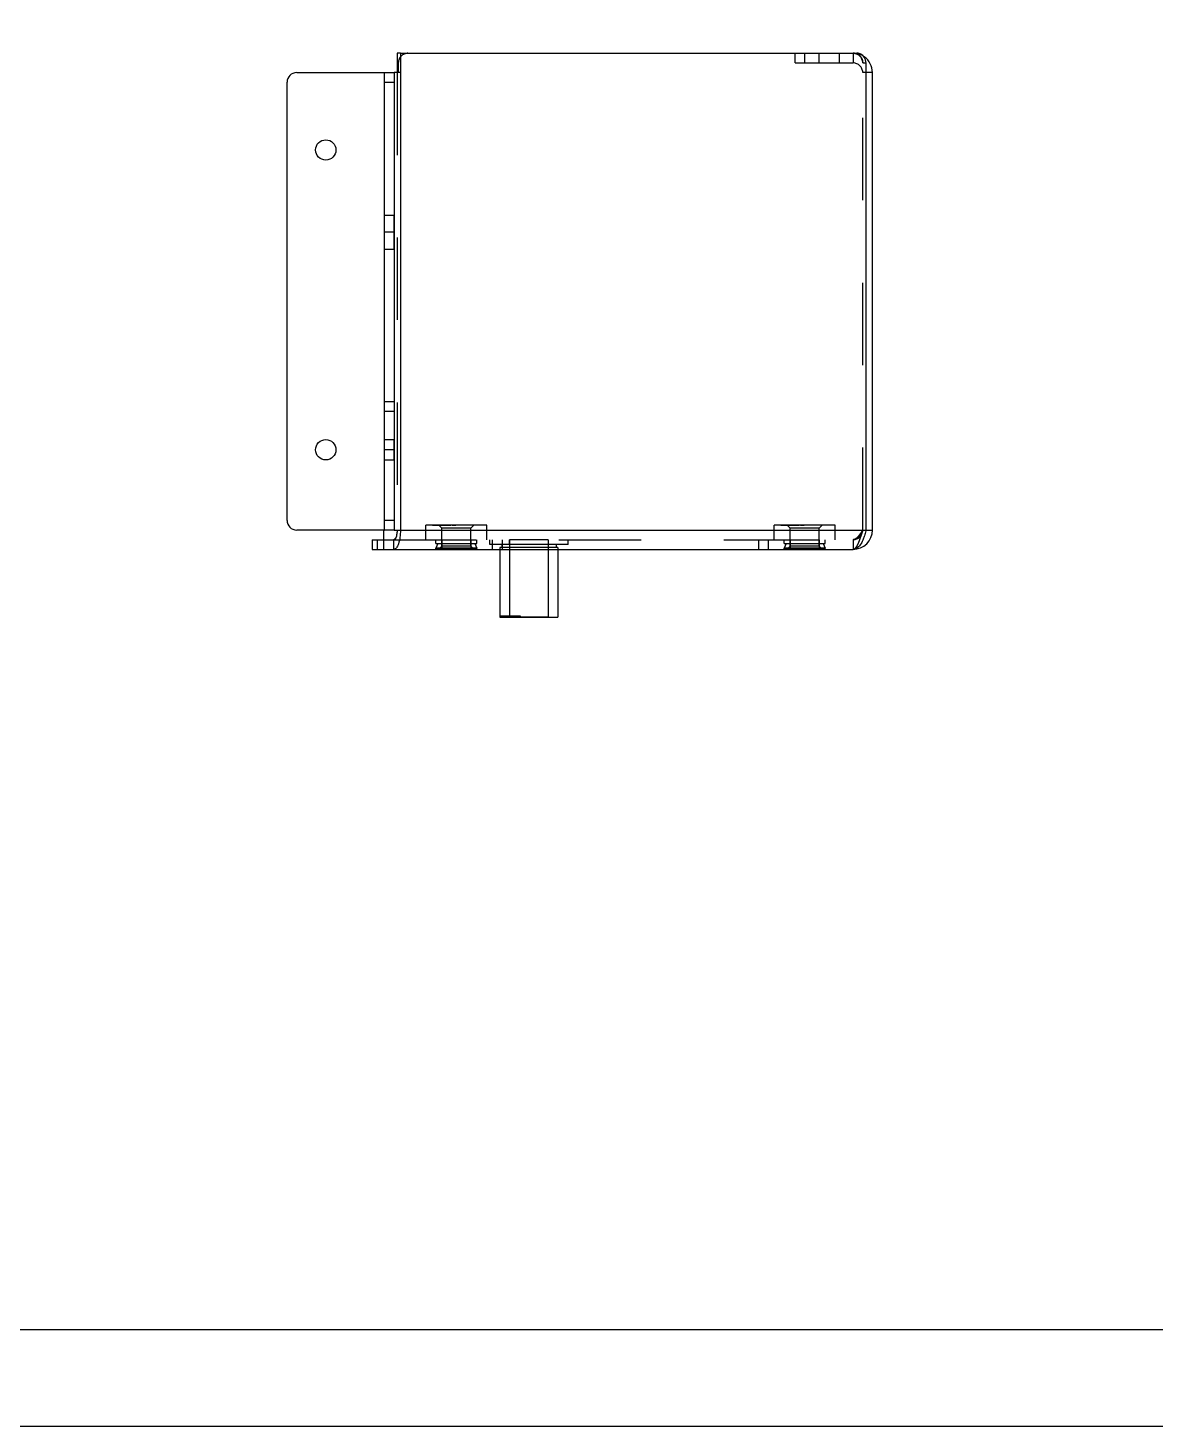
# Model space of a CAD drawing. Header units: millimetres. Extents: x 0 to 8948, y -1340 to 1100.
# Drawn here: x 7851.9 to 7968.4, y 0 to 144.6 of the extents above; entities that cross this region are included whole.
import ezdxf

# ---------------------------------------------------------------- set-up
doc = ezdxf.new("R2010")
doc.units = ezdxf.units.MM
doc.header["$LTSCALE"] = 85.25
doc.linetypes.add('HIDDEN', pattern=[0.2, 0.1, -0.1])
doc.layers.get('0').update_dxf_attribs({"linetype": 'CONTINUOUS'})
doc.layers.add('02___PRT_ALL_AXES', color=7, linetype='CONTINUOUS')
doc.layers.add('DEFAULT_2', color=8, linetype='HIDDEN')

msp = doc.modelspace()

# ---------------------------------------------------------------- linework, layer by layer
at = {"color": 7, "linetype": 'Continuous'}
for p, q in [((7890.441, 141.958), (7890.099, 141.958)), ((7890.099, 141.958), (7890.099, 139.958)), ((7878.723, 93.658), (7878.723, 138.958)), ((7879.723, 139.958), (7888.723, 139.958)), ((7888.783, 139.958), (7889.783, 139.958)), ((7888.783, 92.658), (7888.783, 139.958)), ((7888.783, 138.958), (7889.783, 138.958)), ((7939.223, 139.958), (7938.565, 139.958)), ((7888.783, 105.958), (7889.783, 105.958)), ((7888.783, 104.958), (7889.783, 104.958)), ((7888.723, 92.658), (7879.723, 92.658)), ((7888.723, 90.658), (7888.723, 92.658)), ((7889.783, 93.658), (7888.783, 93.658)), ((7889.783, 92.658), (7888.783, 92.658)), ((7938.565, 92.658), (7939.223, 92.658)), ((7887.523, 91.658), (7889.757, 91.658)), ((7887.523, 91.658), (7887.523, 90.658)), ((7888.023, 91.658), (7888.023, 90.658)), ((7889.757, 90.658), (7889.757, 91.658)), ((7900.723, 90.658), (7900.723, 83.658)), ((7906.723, 90.658), (7906.723, 83.658)), ((7900.723, 83.658), (7906.723, 83.658)), ((7900.758, 83.758), (7900.744, 83.758)), ((7900.744, 83.758), (7900.744, 83.658)), ((7900.749, 83.658), (7900.749, 83.758)), ((7900.758, 83.758), (7900.758, 83.658)), ((7901.297, 83.758), (7901.24, 83.758)), ((7901.24, 83.758), (7901.24, 83.658)), ((7901.297, 83.758), (7901.297, 83.658)), ((7902.433, 83.758), (7902.081, 83.758)), ((7902.081, 83.758), (7902.081, 83.658)), ((7902.09, 83.658), (7902.09, 83.758)), ((7902.138, 83.658), (7902.138, 83.758)), ((7902.392, 83.658), (7902.392, 83.758)), ((7902.433, 83.758), (7902.433, 83.658)), ((7671.429, 0), (8265.429, 0))]:
    msp.add_line(p, q, dxfattribs=at)
at = {"color": 3, "linetype": 'Continuous'}
for p, q in [((7890.441, 141.958), (7937.625, 141.958)), ((7890.441, 141.958), (7890.441, 92.658)), ((7938.565, 92.658), (7938.565, 140.958)), ((7889.783, 139.958), (7889.783, 92.658)), ((7890.441, 139.958), (7889.796, 139.958)), ((7939.223, 92.658), (7939.223, 139.958)), ((7889.796, 92.658), (7938.565, 92.658)), ((7887.523, 90.658), (7937.223, 90.658))]:
    msp.add_line(p, q, dxfattribs=at)
at = {"color": 7, "linetype": 'Continuous'}
msp.add_lwpolyline([(7681.429, 10), (8255.429, 10), (8255.429, 410), (7681.429, 410)], close=True, dxfattribs=at)
at = {"color": 3, "linetype": 'Continuous'}
for centre, radius, start, end in [((7937.223, 139.958), 2, 0, 54.74975), ((7937.223, 92.658), 2, 270, 0), ((7932.576, 93.912), 6.119, 347.30547, 348.17175)]:
    msp.add_arc(centre, radius, start, end, dxfattribs=at)
at = {"color": 7, "linetype": 'Continuous'}
for centre, start, end in [((7879.723, 138.958), 90, 180), ((7879.723, 93.658), 180, 270)]:
    msp.add_arc(centre, 1, start, end, dxfattribs=at)
at = {"color": 3, "linetype": 'Continuous'}
for points, knots in [([(7938.368, 141.57), (7938.282, 141.688), (7938.058, 141.886), (7937.767, 141.958), (7937.625, 141.958)], [0, 0, 0, 0, 0.5054743, 1, 1, 1, 1]), ([(7890.441, 92.658), (7890.441, 92.402), (7890.41, 91.924), (7890.312, 91.453), (7890.241, 91.244)], [0, 0, 0, 0, 0.5354438, 1, 1, 1, 1]), ([(7938.545, 92.567), (7938.506, 92.395), (7938.445, 92.168), (7938.368, 91.946), (7938.348, 91.892)], [0, 0, 0, 0, 0.7543863, 1, 1, 1, 1]), ([(7890.241, 91.244), (7890.211, 91.159), (7890.149, 91.006), (7890.018, 90.782), (7889.858, 90.658), (7889.757, 90.658)], [0, 0, 0, 0, 0.3401478, 0.6175015, 1, 1, 1, 1]), ([(7938.045, 91.259), (7937.94, 91.092), (7937.723, 90.807), (7937.376, 90.658), (7937.223, 90.658)], [0, 0, 0, 0, 0.5629949, 1, 1, 1, 1]), ([(7938.348, 91.892), (7938.327, 91.834), (7938.241, 91.616), (7938.137, 91.405), (7938.045, 91.259)], [0, 0, 0, 0, 0.2638575, 1, 1, 1, 1])]:
    msp.add_open_spline(points, degree=3, knots=knots, dxfattribs=at)
msp.add_open_spline([(7938.565, 140.958), (7938.565, 141.172), (7938.494, 141.397), (7938.368, 141.57)], degree=3, dxfattribs=at)
at = {"color": 7, "linetype": 'Continuous'}
msp.add_open_spline([(7890.099, 92.658), (7890.099, 92.53), (7890.091, 92.402), (7890.073, 92.275)], degree=3, dxfattribs=at)
msp.add_open_spline([(7890.073, 92.275), (7890.061, 92.19), (7890.029, 92.034), (7889.957, 91.817), (7889.842, 91.658), (7889.757, 91.658)], degree=3, knots=[0, 0, 0, 0, 0.3561555, 0.6479047, 1, 1, 1, 1], dxfattribs=at)
at = {"layer": '02___PRT_ALL_AXES', "color": 8, "linetype": 'HIDDEN'}
for p, q in [((7933.673, 141.958), (7935.773, 141.958)), ((7933.673, 141.958), (7933.673, 140.958)), ((7935.773, 141.958), (7935.773, 140.958)), ((7933.673, 140.958), (7935.773, 140.958)), ((7888.783, 125.208), (7889.783, 125.208)), ((7888.783, 121.708), (7888.783, 125.208)), ((7889.783, 121.708), (7889.783, 125.208)), ((7889.783, 123.458), (7888.783, 123.458)), ((7888.783, 121.708), (7889.783, 121.708)), ((7888.783, 102.008), (7889.783, 102.008)), ((7888.783, 99.909), (7888.783, 102.007)), ((7889.783, 99.909), (7889.783, 102.007)), ((7889.783, 100.958), (7888.783, 100.958)), ((7888.783, 99.908), (7889.783, 99.908)), ((7894.723, 91.658), (7897.723, 91.658)), ((7894.723, 91.658), (7894.723, 90.658)), ((7897.723, 91.658), (7897.723, 90.658)), ((7905.723, 91.658), (7901.723, 91.658)), ((7901.723, 91.658), (7901.723, 83.658)), ((7905.723, 91.658), (7905.723, 83.658)), ((7930.723, 91.658), (7933.723, 91.658)), ((7930.723, 91.658), (7930.723, 90.658)), ((7933.723, 91.658), (7933.723, 90.658)), ((7894.723, 90.658), (7897.723, 90.658)), ((7900.723, 90.858), (7900.723, 90.658)), ((7901.723, 90.658), (7905.723, 90.658)), ((7906.723, 90.858), (7906.723, 90.658)), ((7930.723, 90.658), (7933.723, 90.658)), ((7905.723, 83.658), (7901.723, 83.658))]:
    msp.add_line(p, q, dxfattribs=at)
at = {"layer": '02___PRT_ALL_AXES', "color": 7, "linetype": 'Continuous'}
for p, q in [((7900.723, 90.658), (7900.723, 83.658)), ((7906.723, 90.658), (7906.723, 83.658))]:
    msp.add_line(p, q, dxfattribs=at)
for centre in [(7882.723, 131.958), (7882.723, 100.958)]:
    msp.add_circle(centre, 1.05, dxfattribs=at)
at = {"layer": 'DEFAULT_2', "color": 8, "linetype": 'HIDDEN'}
for p, q in [((7931.223, 140.958), (7931.223, 141.958)), ((7932.223, 140.958), (7932.223, 141.958)), ((7937.223, 141.958), (7937.223, 140.958)), ((7890.223, 140.958), (7890.223, 139.958)), ((7931.223, 140.958), (7937.223, 140.958)), ((7938.223, 140.958), (7938.565, 140.958)), ((7938.223, 92.658), (7938.223, 140.958)), ((7888.723, 139.958), (7888.783, 139.958)), ((7889.796, 139.958), (7889.783, 139.958)), ((7890.099, 139.958), (7890.099, 92.658)), ((7938.565, 139.958), (7938.223, 139.958)), ((7888.723, 92.658), (7888.783, 92.658)), ((7889.783, 92.658), (7889.796, 92.658)), ((7899.373, 93.158), (7893.073, 93.158)), ((7893.073, 91.658), (7893.073, 93.158)), ((7893.747, 93.138), (7893.747, 93.158)), ((7895.638, 93.138), (7893.747, 93.138)), ((7893.761, 93.138), (7893.761, 93.158)), ((7893.783, 93.158), (7893.783, 93.138)), ((7893.791, 93.138), (7893.791, 93.158)), ((7893.829, 93.158), (7893.829, 93.138)), ((7893.829, 93.138), (7893.829, 93.158)), ((7893.83, 93.158), (7893.83, 93.138)), ((7893.832, 93.138), (7893.832, 93.158)), ((7893.842, 93.138), (7893.842, 93.158)), ((7893.852, 93.158), (7893.852, 93.138)), ((7894.076, 93.138), (7894.076, 93.158)), ((7894.109, 93.138), (7894.109, 93.158)), ((7894.19, 93.138), (7894.19, 93.158)), ((7894.223, 93.138), (7894.223, 93.158)), ((7894.231, 93.158), (7894.231, 93.138)), ((7894.244, 93.138), (7894.244, 93.158)), ((7894.264, 93.158), (7894.264, 93.138)), ((7894.265, 93.138), (7894.265, 93.158)), ((7894.267, 93.138), (7894.267, 93.158)), ((7894.294, 93.138), (7894.294, 93.158)), ((7894.295, 93.138), (7894.295, 93.158)), ((7894.301, 93.138), (7894.301, 93.158)), ((7894.311, 93.138), (7894.311, 93.158)), ((7894.323, 93.158), (7894.323, 93.138)), ((7894.324, 93.138), (7894.324, 93.158)), ((7894.369, 93.138), (7894.369, 93.158)), ((7894.381, 93.138), (7894.381, 93.158)), ((7894.41, 93.138), (7894.41, 93.158)), ((7894.414, 93.138), (7894.414, 93.158)), ((7894.417, 93.138), (7894.417, 93.158)), ((7894.723, 92.858), (7894.423, 93.158)), ((7894.423, 93.138), (7894.423, 93.158)), ((7894.491, 93.138), (7894.491, 93.158)), ((7894.508, 93.158), (7894.508, 93.138)), ((7894.511, 93.138), (7894.511, 93.158)), ((7894.513, 93.138), (7894.513, 93.158)), ((7894.514, 93.158), (7894.514, 93.138)), ((7894.528, 93.158), (7894.528, 93.138)), ((7894.531, 93.138), (7894.531, 93.158)), ((7894.533, 93.138), (7894.533, 93.158)), ((7894.546, 93.138), (7894.546, 93.158)), ((7894.548, 93.138), (7894.548, 93.158)), ((7894.556, 93.138), (7894.556, 93.158)), ((7894.557, 93.138), (7894.557, 93.158)), ((7894.617, 93.138), (7894.617, 93.158)), ((7894.618, 93.138), (7894.618, 93.158)), ((7894.63, 93.158), (7894.63, 93.138)), ((7894.655, 93.138), (7894.655, 93.158)), ((7894.661, 93.138), (7894.661, 93.158)), ((7894.676, 93.138), (7894.676, 93.158)), ((7894.679, 93.138), (7894.679, 93.158)), ((7894.692, 93.158), (7894.692, 93.138)), ((7894.696, 93.138), (7894.696, 93.158)), ((7894.706, 93.138), (7894.706, 93.158)), ((7894.707, 93.138), (7894.707, 93.158)), ((7894.71, 93.138), (7894.71, 93.158)), ((7894.721, 93.138), (7894.721, 93.158)), ((7897.723, 92.858), (7894.723, 92.858)), ((7894.723, 90.988), (7894.723, 92.858)), ((7894.735, 93.158), (7894.735, 93.138)), ((7894.736, 93.138), (7894.736, 93.158)), ((7894.737, 93.138), (7894.737, 93.158)), ((7894.771, 93.158), (7894.771, 93.138)), ((7894.778, 93.138), (7894.778, 93.158)), ((7894.837, 93.138), (7894.837, 93.158)), ((7894.845, 93.158), (7894.845, 93.138)), ((7894.869, 93.138), (7894.869, 93.158)), ((7894.88, 93.138), (7894.88, 93.158)), ((7894.892, 93.158), (7894.892, 93.138)), ((7894.903, 93.138), (7894.903, 93.158)), ((7894.903, 93.138), (7894.903, 93.158)), ((7894.914, 93.138), (7894.914, 93.158)), ((7894.916, 93.138), (7894.916, 93.158)), ((7894.954, 93.138), (7894.954, 93.158)), ((7894.983, 93.138), (7894.983, 93.158)), ((7894.991, 93.138), (7894.991, 93.158)), ((7894.991, 93.138), (7894.991, 93.158)), ((7895.067, 93.158), (7895.067, 93.138)), ((7895.085, 93.138), (7895.085, 93.158)), ((7895.114, 93.138), (7895.114, 93.158)), ((7895.127, 93.158), (7895.127, 93.138)), ((7895.137, 93.158), (7895.137, 93.138)), ((7895.154, 93.138), (7895.154, 93.158)), ((7895.185, 93.158), (7895.185, 93.138)), ((7895.193, 93.138), (7895.193, 93.158)), ((7895.321, 93.158), (7895.321, 93.138)), ((7895.356, 93.138), (7895.356, 93.158)), ((7895.384, 93.138), (7895.384, 93.158)), ((7895.392, 93.138), (7895.392, 93.158)), ((7895.421, 93.138), (7895.421, 93.158)), ((7895.432, 93.138), (7895.432, 93.158)), ((7895.46, 93.138), (7895.46, 93.158)), ((7895.468, 93.138), (7895.468, 93.158)), ((7895.627, 93.138), (7895.627, 93.158)), ((7895.638, 93.138), (7895.638, 93.158)), ((7895.778, 93.158), (7895.778, 93.138)), ((7896.159, 93.138), (7895.778, 93.138)), ((7895.78, 93.138), (7895.78, 93.158)), ((7895.82, 93.138), (7895.82, 93.158)), ((7895.829, 93.138), (7895.829, 93.158)), ((7895.83, 93.158), (7895.83, 93.138)), ((7895.831, 93.138), (7895.831, 93.158)), ((7895.853, 93.138), (7895.853, 93.158)), ((7895.859, 93.138), (7895.859, 93.158)), ((7895.86, 93.158), (7895.86, 93.138)), ((7895.864, 93.138), (7895.864, 93.158)), ((7895.868, 93.138), (7895.868, 93.158)), ((7895.946, 93.138), (7895.946, 93.158)), ((7895.961, 93.138), (7895.961, 93.158)), ((7895.962, 93.138), (7895.962, 93.158)), ((7895.971, 93.138), (7895.971, 93.158)), ((7895.995, 93.138), (7895.995, 93.158)), ((7896.007, 93.138), (7896.007, 93.158)), ((7896.052, 93.138), (7896.052, 93.158)), ((7896.08, 93.138), (7896.08, 93.158)), ((7896.086, 93.138), (7896.086, 93.158)), ((7896.112, 93.138), (7896.112, 93.158)), ((7896.112, 93.138), (7896.112, 93.158)), ((7896.118, 93.138), (7896.118, 93.158)), ((7896.12, 93.138), (7896.12, 93.158)), ((7896.127, 93.158), (7896.127, 93.138)), ((7896.131, 93.138), (7896.131, 93.158)), ((7896.159, 93.138), (7896.159, 93.158)), ((7896.159, 93.138), (7896.159, 93.158)), ((7897.723, 92.858), (7898.023, 93.158)), ((7897.723, 90.988), (7897.723, 92.858)), ((7899.373, 91.658), (7899.373, 93.158)), ((7935.373, 93.158), (7929.073, 93.158)), ((7929.073, 91.658), (7929.073, 93.158)), ((7929.747, 93.138), (7929.747, 93.158)), ((7931.638, 93.138), (7929.747, 93.138)), ((7929.761, 93.138), (7929.761, 93.158)), ((7929.783, 93.158), (7929.783, 93.138)), ((7929.791, 93.138), (7929.791, 93.158)), ((7929.829, 93.158), (7929.829, 93.138)), ((7929.829, 93.138), (7929.829, 93.158)), ((7929.83, 93.158), (7929.83, 93.138)), ((7929.832, 93.138), (7929.832, 93.158)), ((7929.842, 93.138), (7929.842, 93.158)), ((7929.852, 93.158), (7929.852, 93.138)), ((7930.076, 93.138), (7930.076, 93.158)), ((7930.109, 93.138), (7930.109, 93.158)), ((7930.19, 93.138), (7930.19, 93.158)), ((7930.223, 93.138), (7930.223, 93.158)), ((7930.231, 93.158), (7930.231, 93.138)), ((7930.244, 93.138), (7930.244, 93.158)), ((7930.264, 93.158), (7930.264, 93.138)), ((7930.265, 93.138), (7930.265, 93.158)), ((7930.267, 93.138), (7930.267, 93.158)), ((7930.294, 93.138), (7930.294, 93.158)), ((7930.295, 93.138), (7930.295, 93.158)), ((7930.301, 93.138), (7930.301, 93.158)), ((7930.311, 93.138), (7930.311, 93.158)), ((7930.323, 93.158), (7930.323, 93.138)), ((7930.324, 93.138), (7930.324, 93.158)), ((7930.369, 93.138), (7930.369, 93.158)), ((7930.381, 93.138), (7930.381, 93.158)), ((7930.41, 93.138), (7930.41, 93.158)), ((7930.414, 93.138), (7930.414, 93.158)), ((7930.417, 93.138), (7930.417, 93.158)), ((7930.723, 92.858), (7930.423, 93.158)), ((7930.423, 93.138), (7930.423, 93.158)), ((7930.491, 93.138), (7930.491, 93.158)), ((7930.508, 93.158), (7930.508, 93.138)), ((7930.511, 93.138), (7930.511, 93.158)), ((7930.513, 93.138), (7930.513, 93.158)), ((7930.514, 93.158), (7930.514, 93.138)), ((7930.528, 93.158), (7930.528, 93.138)), ((7930.531, 93.138), (7930.531, 93.158)), ((7930.533, 93.138), (7930.533, 93.158)), ((7930.546, 93.138), (7930.546, 93.158)), ((7930.548, 93.138), (7930.548, 93.158)), ((7930.556, 93.138), (7930.556, 93.158)), ((7930.557, 93.138), (7930.557, 93.158)), ((7930.617, 93.138), (7930.617, 93.158)), ((7930.618, 93.138), (7930.618, 93.158)), ((7930.63, 93.158), (7930.63, 93.138)), ((7930.655, 93.138), (7930.655, 93.158)), ((7930.661, 93.138), (7930.661, 93.158)), ((7930.676, 93.138), (7930.676, 93.158)), ((7930.679, 93.138), (7930.679, 93.158)), ((7930.692, 93.158), (7930.692, 93.138)), ((7930.696, 93.138), (7930.696, 93.158)), ((7930.706, 93.138), (7930.706, 93.158)), ((7930.707, 93.138), (7930.707, 93.158)), ((7930.71, 93.138), (7930.71, 93.158)), ((7930.721, 93.138), (7930.721, 93.158)), ((7933.723, 92.858), (7930.723, 92.858)), ((7930.723, 90.988), (7930.723, 92.858)), ((7930.735, 93.158), (7930.735, 93.138)), ((7930.736, 93.138), (7930.736, 93.158)), ((7930.737, 93.138), (7930.737, 93.158)), ((7930.771, 93.158), (7930.771, 93.138)), ((7930.778, 93.138), (7930.778, 93.158)), ((7930.837, 93.138), (7930.837, 93.158)), ((7930.845, 93.158), (7930.845, 93.138)), ((7930.869, 93.138), (7930.869, 93.158)), ((7930.88, 93.138), (7930.88, 93.158)), ((7930.892, 93.158), (7930.892, 93.138)), ((7930.903, 93.138), (7930.903, 93.158)), ((7930.903, 93.138), (7930.903, 93.158)), ((7930.914, 93.138), (7930.914, 93.158)), ((7930.916, 93.138), (7930.916, 93.158)), ((7930.954, 93.138), (7930.954, 93.158)), ((7930.983, 93.138), (7930.983, 93.158)), ((7930.991, 93.138), (7930.991, 93.158)), ((7930.991, 93.138), (7930.991, 93.158)), ((7931.067, 93.158), (7931.067, 93.138)), ((7931.085, 93.138), (7931.085, 93.158)), ((7931.114, 93.138), (7931.114, 93.158)), ((7931.127, 93.158), (7931.127, 93.138)), ((7931.137, 93.158), (7931.137, 93.138)), ((7931.154, 93.138), (7931.154, 93.158)), ((7931.185, 93.158), (7931.185, 93.138)), ((7931.193, 93.138), (7931.193, 93.158)), ((7931.321, 93.158), (7931.321, 93.138)), ((7931.356, 93.138), (7931.356, 93.158)), ((7931.384, 93.138), (7931.384, 93.158)), ((7931.392, 93.138), (7931.392, 93.158)), ((7931.421, 93.138), (7931.421, 93.158)), ((7931.432, 93.138), (7931.432, 93.158)), ((7931.46, 93.138), (7931.46, 93.158)), ((7931.468, 93.138), (7931.468, 93.158)), ((7931.627, 93.138), (7931.627, 93.158)), ((7931.638, 93.138), (7931.638, 93.158)), ((7931.778, 93.158), (7931.778, 93.138)), ((7932.159, 93.138), (7931.778, 93.138)), ((7931.78, 93.138), (7931.78, 93.158)), ((7931.82, 93.138), (7931.82, 93.158)), ((7931.829, 93.138), (7931.829, 93.158)), ((7931.83, 93.158), (7931.83, 93.138)), ((7931.831, 93.138), (7931.831, 93.158)), ((7931.853, 93.138), (7931.853, 93.158)), ((7931.859, 93.138), (7931.859, 93.158)), ((7931.86, 93.158), (7931.86, 93.138)), ((7931.864, 93.138), (7931.864, 93.158)), ((7931.868, 93.138), (7931.868, 93.158)), ((7931.946, 93.138), (7931.946, 93.158)), ((7931.961, 93.138), (7931.961, 93.158)), ((7931.962, 93.138), (7931.962, 93.158)), ((7931.971, 93.138), (7931.971, 93.158)), ((7931.995, 93.138), (7931.995, 93.158)), ((7932.007, 93.138), (7932.007, 93.158)), ((7932.052, 93.138), (7932.052, 93.158)), ((7932.08, 93.138), (7932.08, 93.158)), ((7932.086, 93.138), (7932.086, 93.158)), ((7932.112, 93.138), (7932.112, 93.158)), ((7932.112, 93.138), (7932.112, 93.158)), ((7932.118, 93.138), (7932.118, 93.158)), ((7932.12, 93.138), (7932.12, 93.158)), ((7932.127, 93.158), (7932.127, 93.138)), ((7932.131, 93.138), (7932.131, 93.158)), ((7932.159, 93.138), (7932.159, 93.158)), ((7932.159, 93.138), (7932.159, 93.158)), ((7933.723, 92.858), (7934.023, 93.158)), ((7933.723, 90.988), (7933.723, 92.858)), ((7935.373, 91.658), (7935.373, 93.158)), ((7889.757, 91.658), (7937.223, 91.658)), ((7894.098, 91.278), (7894.098, 91.658)), ((7894.098, 91.278), (7898.348, 91.278)), ((7894.323, 91.278), (7894.098, 90.788)), ((7898.123, 91.278), (7898.348, 90.788)), ((7898.348, 91.278), (7898.348, 91.658)), ((7899.681, 91.158), (7899.681, 91.658)), ((7907.764, 91.158), (7899.681, 91.158)), ((7899.973, 90.658), (7899.973, 91.658)), ((7900.923, 91.158), (7900.923, 90.858)), ((7900.973, 90.658), (7900.973, 91.658)), ((7901.702, 91.158), (7901.702, 91.658)), ((7905.744, 91.158), (7905.744, 91.658)), ((7906.523, 91.158), (7906.523, 90.858)), ((7907.764, 91.158), (7907.764, 91.658)), ((7927.473, 90.658), (7927.473, 91.658)), ((7928.473, 90.658), (7928.473, 91.658)), ((7930.098, 91.278), (7930.098, 91.658)), ((7930.098, 91.278), (7934.348, 91.278)), ((7930.323, 91.278), (7930.098, 90.788)), ((7934.123, 91.278), (7934.348, 90.788)), ((7934.348, 91.278), (7934.348, 91.658)), ((7937.223, 91.658), (7937.223, 90.658)), ((7898.348, 90.788), (7894.098, 90.788)), ((7894.098, 90.688), (7894.098, 90.788)), ((7894.098, 90.688), (7898.348, 90.688)), ((7894.723, 90.988), (7894.423, 90.688)), ((7897.723, 90.988), (7894.723, 90.988)), ((7897.723, 90.988), (7898.023, 90.688)), ((7898.348, 90.688), (7898.348, 90.788)), ((7906.723, 90.858), (7900.723, 90.858)), ((7900.723, 90.858), (7900.723, 90.658)), ((7906.723, 90.858), (7906.723, 90.658)), ((7934.348, 90.788), (7930.098, 90.788)), ((7930.098, 90.688), (7930.098, 90.788)), ((7930.098, 90.688), (7934.348, 90.688)), ((7930.723, 90.988), (7930.423, 90.688)), ((7933.723, 90.988), (7930.723, 90.988)), ((7933.723, 90.988), (7934.023, 90.688)), ((7934.348, 90.688), (7934.348, 90.788)), ((7901.24, 83.758), (7900.758, 83.758)), ((7900.786, 83.658), (7900.786, 83.758)), ((7900.789, 83.658), (7900.789, 83.758)), ((7900.83, 83.658), (7900.83, 83.758)), ((7900.832, 83.658), (7900.832, 83.758)), ((7900.838, 83.658), (7900.838, 83.758)), ((7900.839, 83.658), (7900.839, 83.758)), ((7900.848, 83.658), (7900.848, 83.758)), ((7900.863, 83.658), (7900.863, 83.758)), ((7900.865, 83.658), (7900.865, 83.758)), ((7900.905, 83.658), (7900.905, 83.758)), ((7900.908, 83.658), (7900.908, 83.758)), ((7900.912, 83.658), (7900.912, 83.758)), ((7900.924, 83.658), (7900.924, 83.758)), ((7900.963, 83.658), (7900.963, 83.758)), ((7900.974, 83.658), (7900.974, 83.758)), ((7900.982, 83.658), (7900.982, 83.758)), ((7900.994, 83.658), (7900.994, 83.758)), ((7901.033, 83.658), (7901.033, 83.758)), ((7901.044, 83.658), (7901.044, 83.758)), ((7901.048, 83.658), (7901.048, 83.758)), ((7901.052, 83.658), (7901.052, 83.758)), ((7901.091, 83.658), (7901.091, 83.758)), ((7901.094, 83.658), (7901.094, 83.758)), ((7901.111, 83.658), (7901.111, 83.758)), ((7901.117, 83.658), (7901.117, 83.758)), ((7901.118, 83.658), (7901.118, 83.758)), ((7901.124, 83.658), (7901.124, 83.758)), ((7901.126, 83.658), (7901.126, 83.758)), ((7901.133, 83.658), (7901.133, 83.758)), ((7901.145, 83.658), (7901.145, 83.758)), ((7901.166, 83.658), (7901.166, 83.758)), ((7901.172, 83.658), (7901.172, 83.758)), ((7901.173, 83.658), (7901.173, 83.758)), ((7901.178, 83.658), (7901.178, 83.758)), ((7901.183, 83.658), (7901.183, 83.758)), ((7901.185, 83.658), (7901.185, 83.758)), ((7901.189, 83.658), (7901.189, 83.758)), ((7901.192, 83.658), (7901.192, 83.758)), ((7901.194, 83.658), (7901.194, 83.758)), ((7901.199, 83.658), (7901.199, 83.758)), ((7901.22, 83.658), (7901.22, 83.758)), ((7901.234, 83.658), (7901.234, 83.758)), ((7901.247, 83.658), (7901.247, 83.758)), ((7901.252, 83.658), (7901.252, 83.758)), ((7901.257, 83.658), (7901.257, 83.758)), ((7901.269, 83.658), (7901.269, 83.758)), ((7901.279, 83.658), (7901.279, 83.758)), ((7901.28, 83.658), (7901.28, 83.758)), ((7901.283, 83.658), (7901.283, 83.758)), ((7901.295, 83.658), (7901.295, 83.758)), ((7901.933, 83.758), (7901.297, 83.758)), ((7901.302, 83.658), (7901.302, 83.758)), ((7901.314, 83.658), (7901.314, 83.758)), ((7901.315, 83.658), (7901.315, 83.758)), ((7901.325, 83.658), (7901.325, 83.758)), ((7901.327, 83.658), (7901.327, 83.758)), ((7901.329, 83.658), (7901.329, 83.758)), ((7901.334, 83.658), (7901.334, 83.758)), ((7901.346, 83.658), (7901.346, 83.758)), ((7901.359, 83.658), (7901.359, 83.758)), ((7901.368, 83.658), (7901.368, 83.758)), ((7901.369, 83.658), (7901.369, 83.758)), ((7901.373, 83.658), (7901.373, 83.758)), ((7901.379, 83.658), (7901.379, 83.758)), ((7901.391, 83.658), (7901.391, 83.758)), ((7901.395, 83.658), (7901.395, 83.758)), ((7901.406, 83.658), (7901.406, 83.758)), ((7901.414, 83.658), (7901.414, 83.758)), ((7901.426, 83.658), (7901.426, 83.758)), ((7901.428, 83.658), (7901.428, 83.758)), ((7901.449, 83.658), (7901.449, 83.758)), ((7901.454, 83.658), (7901.454, 83.758)), ((7901.456, 83.658), (7901.456, 83.758)), ((7901.457, 83.658), (7901.457, 83.758)), ((7901.459, 83.658), (7901.459, 83.758)), ((7901.463, 83.658), (7901.463, 83.758)), ((7901.469, 83.658), (7901.469, 83.758)), ((7901.47, 83.658), (7901.47, 83.758)), ((7901.486, 83.658), (7901.486, 83.758)), ((7901.503, 83.658), (7901.503, 83.758)), ((7901.507, 83.658), (7901.507, 83.758)), ((7901.51, 83.658), (7901.51, 83.758)), ((7901.539, 83.658), (7901.539, 83.758)), ((7901.542, 83.658), (7901.542, 83.758)), ((7901.548, 83.658), (7901.548, 83.758)), ((7901.568, 83.658), (7901.568, 83.758)), ((7901.729, 83.658), (7901.729, 83.758)), ((7901.739, 83.658), (7901.739, 83.758)), ((7901.81, 83.658), (7901.81, 83.758)), ((7901.825, 83.658), (7901.825, 83.758)), ((7901.872, 83.658), (7901.872, 83.758)), ((7901.933, 83.658), (7901.933, 83.758)), ((7902.081, 83.758), (7901.962, 83.758)), ((7901.962, 83.658), (7901.962, 83.758)), ((7901.97, 83.658), (7901.97, 83.758)), ((7901.983, 83.658), (7901.983, 83.758)), ((7902.001, 83.658), (7902.001, 83.758)), ((7902.022, 83.658), (7902.022, 83.758)), ((7902.064, 83.658), (7902.064, 83.758)), ((7902.065, 83.658), (7902.065, 83.758)), ((7902.086, 83.658), (7902.086, 83.758)), ((7902.135, 83.658), (7902.135, 83.758)), ((7902.195, 83.658), (7902.195, 83.758)), ((7902.22, 83.658), (7902.22, 83.758)), ((7902.259, 83.658), (7902.259, 83.758)), ((7902.27, 83.658), (7902.27, 83.758)), ((7902.326, 83.658), (7902.326, 83.758)), ((7902.351, 83.658), (7902.351, 83.758)), ((7902.386, 83.658), (7902.386, 83.758)), ((7902.426, 83.658), (7902.426, 83.758)), ((7902.845, 83.758), (7902.433, 83.758)), ((7902.452, 83.658), (7902.452, 83.758)), ((7902.506, 83.658), (7902.506, 83.758)), ((7902.707, 83.658), (7902.707, 83.758)), ((7902.845, 83.658), (7902.845, 83.758))]:
    msp.add_line(p, q, dxfattribs=at)
for centre, radius, start, end in [((7891.223, 140.958), 1, 90, 180), ((7937.223, 139.958), 2, 54.74975, 90), ((7937.223, 140.958), 1, 0, 90), ((7937.223, 139.958), 1, 0, 90), ((7937.223, 92.658), 1, 270, 0)]:
    msp.add_arc(centre, radius, start, end, dxfattribs=at)
for points, knots in [([(7937.283, 141.958), (7937.525, 141.958), (7938.037, 141.729), (7938.223, 141.211), (7938.223, 140.958)], [0, 0, 0, 0, 0.4890129, 1, 1, 1, 1]), ([(7938.223, 92.658), (7938.168, 92.526), (7938.018, 92.224), (7937.724, 91.819), (7937.379, 91.658), (7937.223, 91.658)], [0, 0, 0, 0, 0.2890436, 0.683463, 1, 1, 1, 1]), ([(7938.223, 92.658), (7938.115, 92.489), (7937.92, 92.182), (7937.686, 91.894), (7937.556, 91.792)], [0, 0, 0, 0, 0.5482962, 1, 1, 1, 1]), ([(7937.556, 91.792), (7937.53, 91.771), (7937.431, 91.701), (7937.31, 91.658), (7937.223, 91.658)], [0, 0, 0, 0, 0.279478, 1, 1, 1, 1]), ([(7937.776, 91.367), (7937.734, 91.265), (7937.65, 91.083), (7937.502, 90.824), (7937.334, 90.658), (7937.223, 90.658)], [0, 0, 0, 0, 0.3557086, 0.6400758, 1, 1, 1, 1]), ([(7937.889, 91.658), (7937.88, 91.632), (7937.844, 91.535), (7937.806, 91.438), (7937.776, 91.367)], [0, 0, 0, 0, 0.2600469, 1, 1, 1, 1]), ([(7938.044, 92.103), (7938.031, 92.064), (7937.981, 91.915), (7937.93, 91.767), (7937.889, 91.658)], [0, 0, 0, 0, 0.2582671, 1, 1, 1, 1])]:
    msp.add_open_spline(points, degree=3, knots=knots, dxfattribs=at)
msp.add_open_spline([(7938.223, 92.658), (7938.164, 92.473), (7938.105, 92.287), (7938.044, 92.103)], degree=3, dxfattribs=at)

doc.saveas('drawing.dxf')
